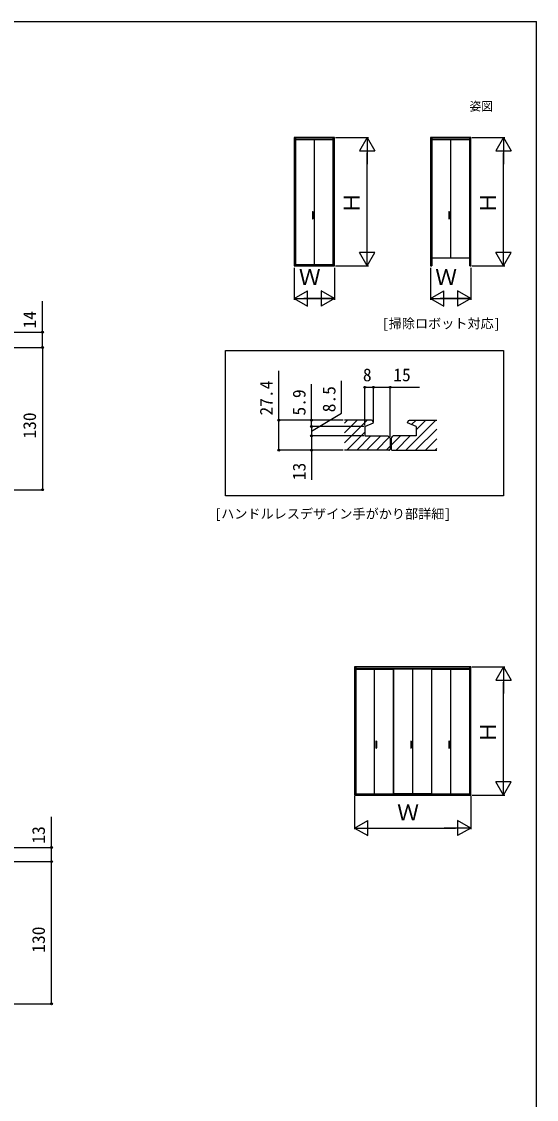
# Model space of a CAD drawing. Units: millimetres, scale not verified. Extents: x -700 to 700, y -1044 to 1040.
# Drawn here: x 230 to 700, y 10 to 996 of the extents above; entities that cross this region are included whole.
import ezdxf
from ezdxf.enums import TextEntityAlignment as Align

# ---------------------------------------------------------------- set-up
doc = ezdxf.new("R2010")
doc.units = ezdxf.units.MM
doc.header["$LTSCALE"] = 6
for name, color, linetype in [('0-2_USER1', 3, 'Continuous'), ('0-4_YKK_12', 2, 'Continuous'), ('0-5_YKK_13', 4, 'Continuous'), ('0-6_YKK_A1', 4, 'Continuous'), ('0-7_YKK_D', 6, 'Continuous'), ('0-8_YKK_ZWAK', 7, 'Continuous')]:
    doc.layers.add(name, color=color, linetype=linetype)
doc.styles.add('ＭＳ ゴシック', font='')
doc.styles.get('ＭＳ ゴシック').set_extended_font_data('MS Gothic')

msp = doc.modelspace()

# ---------------------------------------------------------------- linework, layer by layer
at = {"layer": '0-4_YKK_12'}
for p, q in [((524.527, 628.409), (527.238, 631.12)), ((524.527, 619.429), (536.219, 631.12)), ((524.527, 610.449), (545.199, 631.12)), ((580.661, 603.72), (608.061, 631.12)), ((585.965, 626.985), (590.1, 631.12)), ((590.227, 622.267), (599.08, 631.12)), ((589.641, 603.72), (608.927, 623.007)), ((526.779, 603.72), (543.227, 620.168)), ((535.759, 603.72), (548.759, 616.72)), ((544.74, 603.72), (557.74, 616.72)), ((553.72, 603.72), (565.474, 615.474)), ((567.227, 608.247), (575.7, 616.72)), ((571.68, 603.72), (584.68, 616.72)), ((598.621, 603.72), (608.927, 614.026)), ((562.7, 603.72), (566.227, 607.247)), ((607.601, 603.72), (608.927, 605.046))]:
    msp.add_line(p, q, dxfattribs=at)
msp.add_lwpolyline([(415.847, 694.824), (670, 694.824), (670, 561.813), (415.847, 561.813)], close=True, dxfattribs=at)
at = {"layer": '0-5_YKK_13'}
for p, q in [((495.334, 821.533), (495.334, 815.417)), ((495.834, 821.533), (495.834, 815.417)), ((619.925, 821.533), (619.925, 815.417)), ((620.425, 821.533), (620.425, 815.417)), ((549.355, 631.12), (524.527, 631.12)), ((550.277, 630.823), (549.386, 631.115)), ((551.22, 628.639), (550.338, 630.767)), ((582.235, 628.639), (583.116, 630.767)), ((583.178, 630.823), (584.069, 631.115)), ((584.099, 631.12), (608.927, 631.12)), ((543.227, 625.22), (551.166, 628.508)), ((543.227, 625.22), (543.227, 616.72)), ((590.227, 625.22), (582.289, 628.508)), ((590.227, 625.22), (590.227, 616.72)), ((543.227, 616.72), (564.227, 616.72)), ((566.227, 614.72), (564.227, 616.72)), ((566.227, 614.72), (566.227, 604.72)), ((567.227, 614.72), (569.227, 616.72)), ((567.227, 614.72), (567.227, 604.72)), ((590.227, 616.72), (569.227, 616.72)), ((565.227, 603.72), (524.527, 603.72)), ((568.227, 603.72), (608.927, 603.72)), ((553.4, 337.533), (553.4, 331.417)), ((553.9, 337.533), (553.9, 331.417)), ((585.162, 337.533), (585.162, 331.417)), ((585.662, 337.533), (585.662, 331.417)), ((619.925, 337.533), (619.925, 331.417)), ((620.425, 337.533), (620.425, 331.417))]:
    msp.add_line(p, q, dxfattribs=at)
for centre, radius, start, end in [((495.584, 821.498), 0.253, 8.0102, 171.9898), ((620.175, 821.498), 0.253, 8.0102, 171.9898), ((495.584, 815.452), 0.253, 188.0102, 351.9898), ((620.175, 815.452), 0.253, 188.0102, 351.9898), ((549.354, 631.02), 0.1, 71.88499, 90), ((550.246, 630.728), 0.1, 22.50001, 71.88499), ((583.209, 630.728), 0.1, 108.11501, 157.49999), ((584.1, 631.02), 0.1, 90, 108.11501), ((551.127, 628.601), 0.1, 292.50001, 22.50001), ((582.327, 628.601), 0.1, 157.49999, 247.49999), ((565.227, 604.72), 1, 270, 0.00002), ((568.227, 604.72), 1, 179.99998, 270), ((553.65, 337.498), 0.253, 8.0102, 171.9898), ((585.412, 337.498), 0.253, 8.0102, 171.9898), ((620.175, 337.498), 0.253, 8.0102, 171.9898), ((553.65, 331.452), 0.253, 188.0102, 351.9898), ((585.412, 331.452), 0.253, 188.0102, 351.9898), ((620.175, 331.452), 0.253, 188.0102, 351.9898)]:
    msp.add_arc(centre, radius, start, end, dxfattribs=at)
at = {"layer": '0-6_YKK_A1'}
for p, q in [((479.759, 889.5), (479.759, 772.25)), ((479.759, 888.3), (514.409, 888.3)), ((479.759, 888.15), (514.409, 888.15)), ((479.759, 887.575), (514.409, 887.575)), ((497.084, 773.45), (497.084, 887.6)), ((497.084, 773.45), (497.084, 887.6)), ((514.409, 772.25), (514.409, 889.5)), ((604.35, 889.5), (604.35, 772.25)), ((604.35, 888.3), (639, 888.3)), ((604.35, 888.15), (639, 888.15)), ((604.35, 887.575), (639, 887.575)), ((621.675, 779.475), (621.675, 887.6)), ((621.675, 779.475), (621.675, 887.6)), ((639, 772.25), (639, 889.5)), ((604.35, 779.475), (639, 779.475)), ((479.759, 773.475), (514.409, 773.475)), ((479.759, 773.1), (514.409, 773.1)), ((479.759, 773), (514.409, 773)), ((534.825, 405.5), (534.825, 288.25)), ((534.825, 404.3), (639, 404.3)), ((534.825, 404.15), (639, 404.15)), ((639, 288.25), (639, 405.5)), ((534.825, 403.575), (569.475, 403.575)), ((552.15, 289.475), (552.15, 403.575)), ((552.15, 289.475), (552.15, 403.575)), ((569.475, 289.475), (569.475, 403.575)), ((604.237, 403.575), (569.587, 403.575)), ((569.587, 289.475), (569.587, 403.575)), ((586.912, 289.475), (586.912, 403.575)), ((586.912, 289.475), (586.912, 403.575)), ((604.237, 403.575), (604.237, 289.475)), ((604.35, 403.575), (639, 403.575)), ((604.35, 289.475), (604.35, 403.575)), ((621.675, 289.475), (621.675, 403.575)), ((621.675, 289.475), (621.675, 403.575)), ((534.825, 289.475), (569.475, 289.475)), ((534.825, 289.1), (639, 289.1)), ((534.825, 289), (639, 289)), ((604.237, 289.475), (569.587, 289.475)), ((604.35, 289.475), (639, 289.475))]:
    msp.add_line(p, q, dxfattribs=at)
for points in [[(478.759, 772.25), (515.409, 772.25), (515.409, 889.5), (478.759, 889.5)], [(603.35, 772.25), (604.35, 772.25), (604.35, 889.5), (603.35, 889.5)], [(604.35, 888.3), (639, 888.3), (639, 889.5), (604.35, 889.5)], [(639, 772.25), (640, 772.25), (640, 889.5), (639, 889.5)], [(533.825, 288.25), (640, 288.25), (640, 405.5), (533.825, 405.5)]]:
    msp.add_lwpolyline(points, close=True, dxfattribs=at)
at = {"layer": '0-7_YKK_D'}
for p, q in [((516.409, 889.5), (546.409, 889.5)), ((545.409, 889.5), (538.409, 877.376)), ((545.409, 889.5), (552.409, 877.376)), ((545.409, 889.5), (545.409, 865.251)), ((641, 889.5), (671, 889.5)), ((670, 889.5), (663, 877.376)), ((670, 889.5), (677, 877.376)), ((670, 889.5), (670, 865.251)), ((538.409, 877.376), (552.409, 877.376)), ((663, 877.376), (677, 877.376)), ((545.409, 786.25), (545.409, 875.5)), ((670, 786.25), (670, 875.5)), ((545.409, 772.25), (545.409, 796.499)), ((670, 772.25), (670, 796.499)), ((545.409, 772.25), (538.409, 784.374)), ((552.409, 784.374), (538.409, 784.374)), ((545.409, 772.25), (552.409, 784.374)), ((670, 772.25), (663, 784.374)), ((677, 784.374), (663, 784.374)), ((670, 772.25), (677, 784.374)), ((478.759, 770.25), (478.759, 741.25)), ((515.409, 770.25), (515.409, 741.25)), ((516.409, 772.25), (546.409, 772.25)), ((603.35, 770.25), (603.35, 741.25)), ((640, 770.25), (640, 741.25)), ((641, 772.25), (671, 772.25)), ((478.759, 742.25), (490.884, 749.25)), ((490.884, 735.25), (490.884, 749.25)), ((515.409, 742.25), (503.285, 749.25)), ((503.285, 749.25), (503.285, 735.25)), ((603.35, 742.25), (615.474, 749.25)), ((615.474, 735.25), (615.474, 749.25)), ((640, 742.25), (627.876, 749.25)), ((627.876, 749.25), (627.876, 735.25)), ((478.759, 742.25), (515.409, 742.25)), ((478.759, 742.25), (490.884, 735.25)), ((478.759, 742.25), (503.008, 742.25)), ((501.409, 742.25), (487.409, 742.25)), ((515.409, 742.25), (491.161, 742.25)), ((492.759, 742.25), (506.759, 742.25)), ((515.409, 742.25), (503.285, 735.25)), ((603.35, 742.25), (640, 742.25)), ((603.35, 742.25), (615.474, 735.25)), ((603.35, 742.25), (627.599, 742.25)), ((626, 742.25), (612, 742.25)), ((640, 742.25), (615.751, 742.25)), ((617.35, 742.25), (631.35, 742.25)), ((640, 742.25), (627.876, 735.25)), ((140.351, 711.5), (249.757, 711.5)), ((189.757, 697.5), (249.757, 697.5)), ((189.757, 697.5), (249.757, 697.5)), ((248.757, 697.5), (248.757, 567.5)), ((543.227, 626.22), (543.227, 662.12)), ((543.227, 661.12), (551.227, 661.12)), ((551.227, 629.591), (551.227, 662.12)), ((551.227, 629.591), (551.227, 662.12)), ((566.227, 615.72), (566.227, 662.12)), ((523.527, 631.12), (463.527, 631.12)), ((523.527, 631.12), (493.527, 631.12)), ((542.227, 625.22), (493.527, 625.22)), ((542.227, 625.22), (493.527, 625.22)), ((494.527, 625.22), (494.527, 616.72)), ((542.227, 616.72), (493.527, 616.72)), ((542.227, 616.72), (493.527, 616.72)), ((523.527, 603.72), (463.527, 603.72)), ((523.527, 603.72), (493.527, 603.72)), ((189.757, 567.5), (249.757, 567.5)), ((641, 405.5), (671, 405.5)), ((670, 405.5), (663, 393.376)), ((670, 405.5), (677, 393.376)), ((670, 405.5), (670, 381.251)), ((663, 393.376), (677, 393.376)), ((670, 302.25), (670, 391.5)), ((670, 288.25), (670, 312.499)), ((670, 288.25), (663, 300.374)), ((677, 300.374), (663, 300.374)), ((670, 288.25), (677, 300.374)), ((533.825, 287.25), (533.825, 257.25)), ((640, 287.25), (640, 257.25)), ((641, 288.25), (671, 288.25)), ((533.825, 258.25), (545.949, 265.25)), ((533.825, 258.25), (545.949, 251.25)), ((533.825, 258.25), (558.074, 258.25)), ((545.949, 251.25), (545.949, 265.25)), ((547.825, 258.25), (626, 258.25)), ((640, 258.25), (615.751, 258.25)), ((640, 258.25), (627.876, 265.25)), ((627.876, 265.25), (627.876, 251.25)), ((640, 258.25), (627.876, 251.25)), ((139.5, 240.5), (257.906, 240.5)), ((197.906, 227.5), (257.906, 227.5)), ((197.906, 227.5), (257.906, 227.5)), ((256.906, 97.5), (256.906, 227.5)), ((197.906, 97.5), (257.906, 97.5))]:
    msp.add_line(p, q, dxfattribs=at)
for points in [[(248.757, 697.5), (248.757, 711.5), (248.757, 739.991)], [(464.527, 603.72), (464.527, 631.12), (464.527, 676.247)], [(494.527, 620.97), (521.877, 637.383), (521.877, 667.11)], [(494.527, 625.22), (494.527, 631.12), (494.527, 664.065)], [(551.227, 661.12), (566.227, 661.12), (593.264, 661.12)], [(494.527, 616.72), (494.527, 603.72), (494.527, 576.684)], [(256.906, 227.5), (256.906, 240.5), (256.906, 268.536)]]:
    msp.add_lwpolyline(points, dxfattribs=at)
for centre in [(248.757, 711.5), (248.757, 697.5), (248.757, 697.5), (543.227, 661.12), (551.227, 661.12), (551.227, 661.12), (566.227, 661.12), (464.527, 631.12), (494.527, 631.12), (494.527, 625.22), (494.527, 625.22), (494.527, 616.72), (494.527, 616.72), (464.527, 603.72), (494.527, 603.72), (248.757, 567.5), (256.906, 240.5), (256.906, 227.5), (256.906, 227.5), (256.906, 97.5)]:
    msp.add_circle(centre, 0.85, dxfattribs=at)
at = {"layer": '0-8_YKK_ZWAK'}
msp.add_line((-700, 995.5), (700, 995.5), dxfattribs=at)
msp.add_lwpolyline([(-700, -1044.5), (700, -1044.5), (700, 995.5)], dxfattribs=at)

# ---------------------------------------------------------------- texts
at = {"layer": '0-2_USER1', "style": 'ＭＳ ゴシック'}
for s, height, p in [('姿図', 7.845, (638.873, 911.689)), ('[掃除ロボット対応]', 8.798, (559.016, 712.427)), ('[ハンドルレスデザイン手がかり部詳細]', 8.798, (405.912, 538.468))]:
    msp.add_text(s, height=height, dxfattribs=at).set_placement(p, align=Align.BOTTOM_LEFT)
at = {"layer": '0-7_YKK_D', "style": 'ＭＳ ゴシック'}
for s, height, p in [('Ｈ', 14.66, (542.909, 819.739)), ('Ｈ', 14.66, (667.5, 819.739)), ('14', 11.73, (246.257, 714.945)), ('27.4', 11.73, (462.527, 635.338)), ('8.5', 11.73, (519.877, 638.292)), ('5.9', 11.73, (492.527, 635.338)), ('130', 11.73, (246.257, 614.227)), ('13', 11.73, (492.527, 576.229)), ('Ｈ', 14.66, (667.5, 335.739)), ('13', 11.73, (254.406, 243.945)), ('130', 11.73, (254.406, 144.227))]:
    msp.add_text(s, height=height, rotation=90, dxfattribs=at).set_placement(p, align=Align.BOTTOM_LEFT)
for s, height, p in [('Ｗ', 14.66, (482.88, 750.25)), ('Ｗ', 14.66, (607.47, 750.25)), ('8', 11.73, (541.409, 663.12)), ('15', 11.73, (569.173, 663.12)), ('Ｗ', 14.66, (572.708, 260.75))]:
    msp.add_text(s, height=height, dxfattribs=at).set_placement(p, align=Align.BOTTOM_LEFT)

doc.saveas('drawing.dxf')
